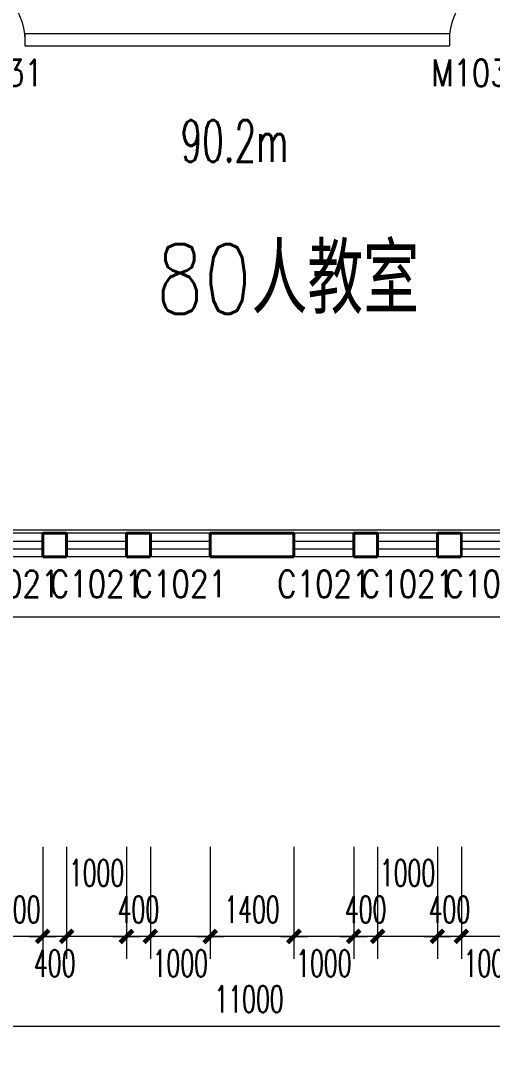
# Model space of a CAD drawing. Extents: x 1575758 to 1999219, y -897052 to -636879.
# Drawn here: x 1613088 to 1620978, y -719163 to -701965 of the extents above; entities that cross this region are included whole.
import ezdxf
from ezdxf.enums import TextEntityAlignment as Align

# ---------------------------------------------------------------- set-up
doc = ezdxf.new("R2010")
doc.units = 0
doc.header["$LTSCALE"] = 1500
doc.header["$MEASUREMENT"] = 0
doc.layers.get('0').update_dxf_attribs({"linetype": 'CONTINUOUS', "lineweight": 5})
doc.layers.get('DEFPOINTS').update_dxf_attribs({"linetype": 'CONTINUOUS', "lineweight": 5})
for name, color, linetype, lineweight in [('PUB_DIM', 7, 'CONTINUOUS', 5), ('U型玻璃', 7, 'CONTINUOUS', 5), ('WALL', 7, 'CONTINUOUS', 5), ('WINDOW', 7, 'CONTINUOUS', 0), ('WINDOW_TEXT', 7, 'CONTINUOUS', 5), ('我的', 7, 'CONTINUOUS', 5)]:
    doc.layers.add(name, color=color, linetype=linetype, lineweight=lineweight)
doc.styles.add('_SIMPLEX', font='SIMPLEX.shx', dxfattribs={"width": 0.6})
doc.styles.add('DIM_FONT', font='romans.shx', dxfattribs={"width": 0.6})
doc.styles.add('H1', font='romans.shx', dxfattribs={"width": 1.2, "bigfont": 'hztxt.shx'})
doc.styles.add('SIMPLEX', font='SIMPLEX.SHX', dxfattribs={"width": 0.6})
doc.dimstyles.new('NORMAL', dxfattribs={"dimscale": 1.5, "dimtxt": 300, "dimasz": 1, "dimexe": 250, "dimexo": 300, "dimgap": 150, "dimtad": 1, "dimdec": 0, "dimdsep": 46, "dimtxsty": 'DIM_FONT', "dimblk1": '_DIMX', "dimblk2": '_DIMX', "dimsah": 1, "dimcen": 2.5, "dimdle": 0.3, "dimclrd": 256, "dimclre": 256, "dimclrt": 256, "dimadec": 0, "dimazin": 0, "dimtfac": 1, "dimtdec": 0, "dimtix": 1, "dimtmove": 2, "dimatfit": 3, "dimldrblk": '_DIMX', "dimfxl": 1, "dimtvp": 1, "dimtolj": 1, "dimtzin": 0, "dimlwd": -1, "dimlwe": -1, "dimarcsym": 0})

# ---------------------------------------------------------------- blocks, each defined once
blk = doc.blocks.new('_DIMX')
blk.add_line((-150, 0), (150, 0))
at = {"const_width": 50}
blk.add_lwpolyline([(-70, -70), (70, 70)], dxfattribs=at)
blk = doc.blocks.new('*D385')
at = {"layer": 'DEFPOINTS', "color": 0, "lineweight": 5}
for p in [(1611408, -715372), (1622408, -715338), (1622408, -718788)]:
    blk.add_point(p, dxfattribs=at)
at = {"layer": 'PUB_DIM'}
for p, q in [((1622408, -715788), (1622408, -719163)), ((1611408, -715822), (1611408, -719163)), ((1611409, -718788), (1622406, -718788))]:
    blk.add_line(p, q, dxfattribs=at)
at = {"layer": 'PUB_DIM', "xscale": 1.5, "yscale": 1.5, "zscale": 1.5, "rotation": 180}
blk.add_blockref('_DIMX', (1611408, -718788), dxfattribs=at)
at = {"layer": 'PUB_DIM', "xscale": 1.5, "yscale": 1.5, "zscale": 1.5}
blk.add_blockref('_DIMX', (1622408, -718788), dxfattribs=at)
at = {"layer": 'PUB_DIM', "insert": (1616908, -718338), "char_height": 450, "attachment_point": 5, "style": 'DIM_FONT'}
blk.add_mtext('\\A1;11000', dxfattribs=at)
blk = doc.blocks.new('M_A2ZXL')
blk.add_line((-0.472, 0), (-0.472, -1))
blk.add_arc((-0.5, 0), 1, 271.6231, 0)
blk = doc.blocks.new('*D463')
at = {"layer": 'DEFPOINTS', "color": 0, "lineweight": 5}
for p in [(1620458, -715338), (1621458, -715338), (1620458, -717288)]:
    blk.add_point(p, dxfattribs=at)
at = {"layer": 'PUB_DIM'}
for p, q in [((1620458, -715788), (1620458, -717663)), ((1621458, -715788), (1621458, -717663)), ((1621456, -717288), (1620459, -717288))]:
    blk.add_line(p, q, dxfattribs=at)
at = {"layer": 'PUB_DIM', "xscale": 1.5, "yscale": 1.5, "zscale": 1.5}
for p, rotation in [((1620458, -717288), 179.9999999999866), ((1621458, -717288), 359.9999999999867)]:
    blk.add_blockref('_DIMX', p, dxfattribs=dict(at, rotation=rotation))
at = {"layer": 'PUB_DIM', "insert": (1620958, -717738), "char_height": 450, "attachment_point": 5, "style": 'DIM_FONT'}
blk.add_mtext('\\A1;1000', dxfattribs=at)
blk = doc.blocks.new('*D464')
at = {"layer": 'DEFPOINTS', "color": 0, "lineweight": 5}
for p in [(1620058, -715338), (1620458, -715338), (1620058, -717288)]:
    blk.add_point(p, dxfattribs=at)
at = {"layer": 'PUB_DIM'}
for p, q in [((1620058, -715788), (1620058, -717663)), ((1620458, -715788), (1620458, -717663)), ((1620056, -717288), (1620055, -717288)), ((1620458, -717288), (1620058, -717288)), ((1620459, -717288), (1620461, -717288))]:
    blk.add_line(p, q, dxfattribs=at)
at = {"layer": 'PUB_DIM', "xscale": 1.5, "yscale": 1.5, "zscale": 1.5}
blk.add_blockref('_DIMX', (1620058, -717288), dxfattribs=at)
at = {"layer": 'PUB_DIM', "xscale": 1.5, "yscale": 1.5, "zscale": 1.5, "rotation": 180}
blk.add_blockref('_DIMX', (1620458, -717288), dxfattribs=at)
at = {"layer": 'PUB_DIM', "insert": (1620258, -716838), "char_height": 450, "attachment_point": 5, "style": 'DIM_FONT'}
blk.add_mtext('\\A1;400', dxfattribs=at)
blk = doc.blocks.new('*D465')
at = {"layer": 'DEFPOINTS', "color": 0, "lineweight": 5}
for p in [(1619058, -715338), (1620058, -715338), (1619058, -717288)]:
    blk.add_point(p, dxfattribs=at)
at = {"layer": 'PUB_DIM'}
for p, q in [((1619058, -715788), (1619058, -717663)), ((1620058, -715788), (1620058, -717663)), ((1620056, -717288), (1619059, -717288))]:
    blk.add_line(p, q, dxfattribs=at)
at = {"layer": 'PUB_DIM', "xscale": 1.5, "yscale": 1.5, "zscale": 1.5}
for p, rotation in [((1619058, -717288), 179.9999999999866), ((1620058, -717288), 359.9999999999867)]:
    blk.add_blockref('_DIMX', p, dxfattribs=dict(at, rotation=rotation))
at = {"layer": 'PUB_DIM', "insert": (1619558, -716225), "char_height": 450, "attachment_point": 5, "style": 'DIM_FONT'}
blk.add_mtext('\\A1;1000', dxfattribs=at)
blk = doc.blocks.new('*D466')
at = {"layer": 'DEFPOINTS', "color": 0, "lineweight": 5}
for p in [(1618658, -715338), (1619058, -715338), (1618658, -717288)]:
    blk.add_point(p, dxfattribs=at)
at = {"layer": 'PUB_DIM'}
for p, q in [((1618658, -715788), (1618658, -717663)), ((1619058, -715788), (1619058, -717663)), ((1618656, -717288), (1618655, -717288)), ((1619058, -717288), (1618658, -717288)), ((1619059, -717288), (1619061, -717288))]:
    blk.add_line(p, q, dxfattribs=at)
at = {"layer": 'PUB_DIM', "xscale": 1.5, "yscale": 1.5, "zscale": 1.5}
for p, rotation in [((1618658, -717288), 359.9999999999833), ((1619058, -717288), 179.9999999999833)]:
    blk.add_blockref('_DIMX', p, dxfattribs=dict(at, rotation=rotation))
at = {"layer": 'PUB_DIM', "insert": (1618858, -716838), "char_height": 450, "attachment_point": 5, "style": 'DIM_FONT'}
blk.add_mtext('\\A1;400', dxfattribs=at)
blk = doc.blocks.new('*D467')
at = {"layer": 'DEFPOINTS', "color": 0, "lineweight": 5}
for p in [(1617658, -715338), (1618658, -715338), (1617658, -717288)]:
    blk.add_point(p, dxfattribs=at)
at = {"layer": 'PUB_DIM'}
for p, q in [((1617658, -715788), (1617658, -717663)), ((1618658, -715788), (1618658, -717663)), ((1618656, -717288), (1617659, -717288))]:
    blk.add_line(p, q, dxfattribs=at)
at = {"layer": 'PUB_DIM', "xscale": 1.5, "yscale": 1.5, "zscale": 1.5}
for p, rotation in [((1617658, -717288), 179.9999999999866), ((1618658, -717288), 359.9999999999867)]:
    blk.add_blockref('_DIMX', p, dxfattribs=dict(at, rotation=rotation))
at = {"layer": 'PUB_DIM', "insert": (1618158, -717738), "char_height": 450, "attachment_point": 5, "style": 'DIM_FONT'}
blk.add_mtext('\\A1;1000', dxfattribs=at)
blk = doc.blocks.new('*D468')
at = {"layer": 'DEFPOINTS', "color": 0, "lineweight": 5}
for p in [(1616258, -715338), (1617658, -715338), (1616258, -717288)]:
    blk.add_point(p, dxfattribs=at)
at = {"layer": 'PUB_DIM'}
for p, q in [((1616258, -715788), (1616258, -717663)), ((1617658, -715788), (1617658, -717663)), ((1617656, -717288), (1616259, -717288))]:
    blk.add_line(p, q, dxfattribs=at)
at = {"layer": 'PUB_DIM', "xscale": 1.5, "yscale": 1.5, "zscale": 1.5}
for p, rotation in [((1616258, -717288), 179.9999999999857), ((1617658, -717288), 359.9999999999857)]:
    blk.add_blockref('_DIMX', p, dxfattribs=dict(at, rotation=rotation))
at = {"layer": 'PUB_DIM', "insert": (1616958, -716838), "char_height": 450, "attachment_point": 5, "style": 'DIM_FONT'}
blk.add_mtext('\\A1;1400', dxfattribs=at)
blk = doc.blocks.new('*D469')
at = {"layer": 'DEFPOINTS', "color": 0, "lineweight": 5}
for p in [(1615258, -715338), (1616258, -715338), (1615258, -717288)]:
    blk.add_point(p, dxfattribs=at)
at = {"layer": 'PUB_DIM'}
for p, q in [((1615258, -715788), (1615258, -717663)), ((1616258, -715788), (1616258, -717663)), ((1616256, -717288), (1615259, -717288))]:
    blk.add_line(p, q, dxfattribs=at)
at = {"layer": 'PUB_DIM', "xscale": 1.5, "yscale": 1.5, "zscale": 1.5}
for p, rotation in [((1615258, -717288), 179.9999999999933), ((1616258, -717288), 359.9999999999933)]:
    blk.add_blockref('_DIMX', p, dxfattribs=dict(at, rotation=rotation))
at = {"layer": 'PUB_DIM', "insert": (1615758, -717738), "char_height": 450, "attachment_point": 5, "style": 'DIM_FONT'}
blk.add_mtext('\\A1;1000', dxfattribs=at)
blk = doc.blocks.new('*D470')
at = {"layer": 'DEFPOINTS', "color": 0, "lineweight": 5}
for p in [(1614858, -715338), (1615258, -715338), (1614858, -717288)]:
    blk.add_point(p, dxfattribs=at)
at = {"layer": 'PUB_DIM'}
for p, q in [((1614858, -715788), (1614858, -717663)), ((1615258, -715788), (1615258, -717663)), ((1614856, -717288), (1614855, -717288)), ((1615258, -717288), (1614858, -717288)), ((1615259, -717288), (1615261, -717288))]:
    blk.add_line(p, q, dxfattribs=at)
at = {"layer": 'PUB_DIM', "xscale": 1.5, "yscale": 1.5, "zscale": 1.5}
for p, rotation in [((1614858, -717288), 359.9999999999833), ((1615258, -717288), 179.9999999999833)]:
    blk.add_blockref('_DIMX', p, dxfattribs=dict(at, rotation=rotation))
at = {"layer": 'PUB_DIM', "insert": (1615058, -716838), "char_height": 450, "attachment_point": 5, "style": 'DIM_FONT'}
blk.add_mtext('\\A1;400', dxfattribs=at)
blk = doc.blocks.new('*D471')
at = {"layer": 'DEFPOINTS', "color": 0, "lineweight": 5}
for p in [(1613858, -715338), (1614858, -715338), (1613858, -717288)]:
    blk.add_point(p, dxfattribs=at)
at = {"layer": 'PUB_DIM'}
for p, q in [((1613858, -715788), (1613858, -717663)), ((1614858, -715788), (1614858, -717663)), ((1614856, -717288), (1613859, -717288))]:
    blk.add_line(p, q, dxfattribs=at)
at = {"layer": 'PUB_DIM', "xscale": 1.5, "yscale": 1.5, "zscale": 1.5}
for p, rotation in [((1613858, -717288), 179.9999999999866), ((1614858, -717288), 359.9999999999867)]:
    blk.add_blockref('_DIMX', p, dxfattribs=dict(at, rotation=rotation))
at = {"layer": 'PUB_DIM', "insert": (1614358, -716225), "char_height": 450, "attachment_point": 5, "style": 'DIM_FONT'}
blk.add_mtext('\\A1;1000', dxfattribs=at)
blk = doc.blocks.new('*D472')
at = {"layer": 'DEFPOINTS', "color": 0, "lineweight": 5}
for p in [(1613458, -715338), (1613858, -715338), (1613458, -717288)]:
    blk.add_point(p, dxfattribs=at)
at = {"layer": 'PUB_DIM'}
for p, q in [((1613458, -715788), (1613458, -717663)), ((1613858, -715788), (1613858, -717663)), ((1613456, -717288), (1613455, -717288)), ((1613858, -717288), (1613458, -717288)), ((1613859, -717288), (1613861, -717288))]:
    blk.add_line(p, q, dxfattribs=at)
at = {"layer": 'PUB_DIM', "xscale": 1.5, "yscale": 1.5, "zscale": 1.5}
blk.add_blockref('_DIMX', (1613458, -717288), dxfattribs=at)
at = {"layer": 'PUB_DIM', "xscale": 1.5, "yscale": 1.5, "zscale": 1.5, "rotation": 180}
blk.add_blockref('_DIMX', (1613858, -717288), dxfattribs=at)
at = {"layer": 'PUB_DIM', "insert": (1613658, -717738), "char_height": 450, "attachment_point": 5, "style": 'DIM_FONT'}
blk.add_mtext('\\A1;400', dxfattribs=at)
blk = doc.blocks.new('*D473')
at = {"layer": 'DEFPOINTS', "color": 0, "lineweight": 5}
for p in [(1612458, -715338), (1613458, -715338), (1612458, -717288)]:
    blk.add_point(p, dxfattribs=at)
at = {"layer": 'PUB_DIM'}
for p, q in [((1612458, -715788), (1612458, -717663)), ((1613458, -715788), (1613458, -717663)), ((1612456, -717288), (1612455, -717288)), ((1613458, -717288), (1612458, -717288)), ((1613459, -717288), (1613461, -717288))]:
    blk.add_line(p, q, dxfattribs=at)
at = {"layer": 'PUB_DIM', "xscale": 1.5, "yscale": 1.5, "zscale": 1.5}
for p, rotation in [((1612458, -717288), 359.9999999999867), ((1613458, -717288), 179.9999999999866)]:
    blk.add_blockref('_DIMX', p, dxfattribs=dict(at, rotation=rotation))
at = {"layer": 'PUB_DIM', "insert": (1612958, -716838), "char_height": 450, "attachment_point": 5, "style": 'DIM_FONT'}
blk.add_mtext('\\A1;1000', dxfattribs=at)
blk = doc.blocks.new('_WBLK')
for p, q in [((-0.5, 0.5), (0.5, 0.5)), ((0.5, 0.167), (-0.5, 0.167)), ((0.5, -0.167), (-0.5, -0.167)), ((-0.5, -0.5), (0.5, -0.5))]:
    blk.add_line(p, q)
at = {"layer": 'WINDOW_TEXT', "style": 'SIMPLEX', "flags": 9}
blk.add_attdef('A', text='', height=1, dxfattribs=at).set_placement((0, 1.5), align=Align.MIDDLE)

msp = doc.modelspace()

# ---------------------------------------------------------------- linework, layer by layer
at = {"layer": 'PUB_DIM'}
msp.add_line((1692049, -710489.3), (1598224.3, -710489.3), dxfattribs=at)
msp.add_lwpolyline([(1602107.7, -700189.3), (1602107.7, -701189.3), (1603057.7, -701189.3), (1603057.7, -711939.3), (1623857.7, -711939.3), (1623857.7, -709739.3), (1679857.7, -709739.3), (1679857.7, -709739.3), (1680707.7, -709739.3), (1680707.7, -709739.3), (1681357.7, -709739.3), (1681357.7, -715339.3), (1681357.7, -715339.3), (1681357.7, -716339.3)], dxfattribs=at)
at = {"layer": 'U型玻璃'}
for p, q in [((1620257.7, -702189.3), (1613157.7, -702189.3)), ((1613157.7, -702189.3), (1613157.7, -702389.3)), ((1620257.7, -702189.3), (1620257.7, -702389.3)), ((1613157.7, -702389.3), (1620257.7, -702389.3))]:
    msp.add_line(p, q, dxfattribs=at)
at = {"layer": 'WALL', "const_width": 50}
for points in [[(1613457.7, -710539.3), (1613457.7, -710939.3)], [(1613457.7, -710539.3), (1613857.7, -710539.3)], [(1613857.7, -710539.3), (1613857.7, -710939.3)], [(1614857.7, -710539.3), (1614857.7, -710939.3)], [(1614857.7, -710539.3), (1615257.7, -710539.3)], [(1615257.7, -710539.3), (1615257.7, -710939.3)], [(1616257.7, -710539.3), (1616257.7, -710939.3)], [(1616257.7, -710539.3), (1617657.7, -710539.3)], [(1617657.7, -710539.3), (1617657.7, -710939.3)], [(1618657.7, -710539.3), (1618657.7, -710939.3)], [(1618657.7, -710539.3), (1619057.7, -710539.3)], [(1619057.7, -710539.3), (1619057.7, -710939.3)], [(1620057.7, -710539.3), (1620057.7, -710939.3)], [(1620057.7, -710539.3), (1620457.7, -710539.3)], [(1620457.7, -710539.3), (1620457.7, -710939.3)], [(1613857.7, -710939.3), (1613457.7, -710939.3)], [(1615257.7, -710939.3), (1614857.7, -710939.3)], [(1617657.7, -710939.3), (1616257.7, -710939.3)], [(1619057.7, -710939.3), (1618657.7, -710939.3)], [(1620457.7, -710939.3), (1620057.7, -710939.3)]]:
    msp.add_lwpolyline(points, dxfattribs=at)

# ---------------------------------------------------------------- block references
at = {"layer": 'WINDOW'}
ref = msp.add_blockref('M_A2ZXL', (1612657.7, -702289.3), dxfattribs=dict(at, xscale=-1000, yscale=1000, zscale=1000, rotation=180))
ref.add_attrib('A', 'M1031', dxfattribs={"layer": 'WINDOW_TEXT', "height": 450, "style": '_SIMPLEX', "width": 0.8, "flags": 8}).set_placement((1612657.7, -702839.3), align=Align.MIDDLE)
ref = msp.add_blockref('M_A2ZXL', (1620757.7, -702289.3), dxfattribs=dict(at, xscale=1000, yscale=1000, zscale=1000, rotation=180))
ref.add_attrib('A', 'M1031', dxfattribs={"layer": 'WINDOW_TEXT', "height": 450, "style": '_SIMPLEX', "width": 0.8, "flags": 8}).set_placement((1620757.7, -702839.3), align=Align.MIDDLE)
ref = msp.add_blockref('_WBLK', (1612957.7, -710739.3), dxfattribs=dict(at, xscale=1000, yscale=399.9999998378335, zscale=1000, rotation=180))
ref.add_attrib('A', 'C1021', dxfattribs={"layer": 'WINDOW_TEXT', "height": 450, "style": '_SIMPLEX', "width": 0.8, "flags": 8}).set_placement((1612957.7, -711389.3), align=Align.MIDDLE)
ref = msp.add_blockref('_WBLK', (1614357.7, -710739.3), dxfattribs=dict(at, xscale=1000, yscale=399.9999998398125, zscale=1000, rotation=180))
ref.add_attrib('A', 'C1021', dxfattribs={"layer": 'WINDOW_TEXT', "height": 450, "style": '_SIMPLEX', "width": 0.8, "flags": 8}).set_placement((1614357.7, -711389.3), align=Align.MIDDLE)
ref = msp.add_blockref('_WBLK', (1615757.7, -710739.3), dxfattribs=dict(at, xscale=1000, yscale=399.9999998416752, zscale=1000, rotation=180))
ref.add_attrib('A', 'C1021', dxfattribs={"layer": 'WINDOW_TEXT', "height": 450, "style": '_SIMPLEX', "width": 0.8, "flags": 8}).set_placement((1615757.7, -711389.3), align=Align.MIDDLE)
ref = msp.add_blockref('_WBLK', (1618157.7, -710739.3), dxfattribs=dict(at, xscale=1000, yscale=399.9999998423737, zscale=1000, rotation=180))
ref.add_attrib('A', 'C1021', dxfattribs={"layer": 'WINDOW_TEXT', "height": 450, "style": '_SIMPLEX', "width": 0.8, "flags": 8}).set_placement((1618157.7, -711389.3), align=Align.MIDDLE)
ref = msp.add_blockref('_WBLK', (1619557.7, -710739.3), dxfattribs=dict(at, xscale=1000, yscale=399.9999998442363, zscale=1000, rotation=180))
ref.add_attrib('A', 'C1021', dxfattribs={"layer": 'WINDOW_TEXT', "height": 450, "style": '_SIMPLEX', "width": 0.8, "flags": 8}).set_placement((1619557.7, -711389.3), align=Align.MIDDLE)
ref = msp.add_blockref('_WBLK', (1620957.7, -710739.3), dxfattribs=dict(at, xscale=1000, yscale=399.9999998462154, zscale=1000, rotation=180))
ref.add_attrib('A', 'C1021', dxfattribs={"layer": 'WINDOW_TEXT', "height": 450, "style": '_SIMPLEX', "width": 0.8, "flags": 8}).set_placement((1620957.7, -711389.3), align=Align.MIDDLE)

# ---------------------------------------------------------------- texts
at = {"layer": '我的', "lineweight": 0, "style": 'H1', "width": 0.8}
msp.add_text('80人教室', height=1166.4, dxfattribs=at).set_placement((1615351.6, -706870.6))
at = {"layer": '我的', "color": 0, "lineweight": 5, "insert": (1615765.3, -703630), "char_height": 700, "width": 3312.65, "attachment_point": 1, "style": 'DIM_FONT'}
msp.add_mtext('{\\C3;90.2m}', dxfattribs=at)

# ---------------------------------------------------------------- dimensions: what is measured, and where the dimension line sits
at = {"layer": 'PUB_DIM'}
dim = msp.add_linear_dim(base=(1622407.7, -718787.7), p1=(1611407.7, -715372.4), p2=(1622407.7, -715337.7), dimstyle='NORMAL', dxfattribs=at)
dim.commit()
dim.dimension.update_dxf_attribs({"geometry": '*D385', "text_midpoint": (1616907.7, -718337.7)})
for p1, p2, picture, middle in [((1613457.7, -715337.7), (1612457.7, -715337.7), '*D473', (1612957.7, -716837.7)), ((1615257.7, -715337.7), (1614857.7, -715337.7), '*D470', (1615057.7, -716837.7)), ((1617657.7, -715337.7), (1616257.7, -715337.7), '*D468', (1616957.7, -716837.7)), ((1619057.7, -715337.7), (1618657.7, -715337.7), '*D466', (1618857.7, -716837.7)), ((1620457.7, -715337.7), (1620057.7, -715337.7), '*D464', (1620257.7, -716837.7))]:
    dim = msp.add_aligned_dim(p1=p1, p2=p2, distance=1950, dimstyle='NORMAL', dxfattribs=at)
    dim.commit()
    dim.dimension.update_dxf_attribs({"geometry": picture, "text_midpoint": middle})
for base, p1, p2, picture, middle in [((1613457.7, -717287.7), (1613857.7, -715337.7), (1613457.7, -715337.7), '*D472', (1613657.7, -717737.7)), ((1613857.7, -717287.7), (1614857.7, -715337.7), (1613857.7, -715337.7), '*D471', (1614357.7, -716224.8)), ((1615257.7, -717287.7), (1616257.7, -715337.7), (1615257.7, -715337.7), '*D469', (1615757.7, -717737.7)), ((1617657.7, -717287.7), (1618657.7, -715337.7), (1617657.7, -715337.7), '*D467', (1618157.7, -717737.7)), ((1619057.7, -717287.7), (1620057.7, -715337.7), (1619057.7, -715337.7), '*D465', (1619557.7, -716224.8)), ((1620457.7, -717287.7), (1621457.7, -715337.7), (1620457.7, -715337.7), '*D463', (1620957.7, -717737.7))]:
    dim = msp.add_linear_dim(base=base, p1=p1, p2=p2, angle=180, dimstyle='NORMAL', dxfattribs=at)
    dim.commit()
    dim.dimension.update_dxf_attribs({"geometry": picture, "text_midpoint": middle, "dimtype": 161})

doc.saveas('drawing.dxf')
